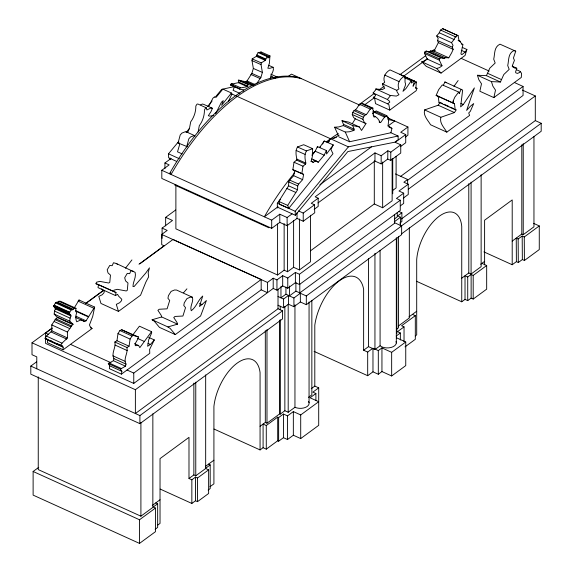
<?xml version="1.0" encoding="UTF-8"?>
<svg xmlns="http://www.w3.org/2000/svg" width="572" height="572" viewBox="0 0 572 572"><rect width="100%" height="100%" fill="white"/><g stroke="black" fill="none" stroke-linecap="round" stroke-linejoin="round"><path stroke-width="0.86" d="M400.357 339.99L400.364 332.983L397.497 331.681L404.032 326.877L401.565 325.761L415.308 315.665L412.441 314.364M318.011 202.917L374.96 161.09L381.166 163.907L387.737 159.073L387.873 150.793L390.819 152.131L400.743 144.838L395.173 142.314L405.727 134.556L400.715 132.282L407.922 126.991L387.458 117.703M387.737 159.073L390.683 160.41L390.819 152.131M94.652 307.085L86.043 320.82L84.642 321.507L80.945 319.877L76.727 321.771C75.468 319.047 75.611 315.901 76.526 313.098L75.711 310.131L76.019 308.329L74.467 308.351L72.379 309.795L56.299 302.216L55.427 302.853L54.29 305.212L53.425 305.805L55.412 308.887L54.504 311.075L54.183 314.092L57.414 317.567L55.119 319.691L51.766 324.946L51.888 330.859L46.404 336.107L45.038 338.295L46.89 339.01L47.54 340.118L47.497 342.728L63.092 349.807L92.042 328.55L90.026 326.383L89.461 324.932L92.735 316.33L94.652 307.085L79.05 300.007L74.396 307.672M63.092 349.807L63.134 347.197L62.484 346.089L57.028 343.608M312.047 155.52L315.222 151.215L317.388 146.561L326.369 150.522L324.202 155.176L318.275 162.219L315.923 160.725L313.227 162.312L311.29 160.911L312.291 156.799L312.662 148.677L303.682 144.716L297.426 146.975C295.209 150.708 295.996 155.105 296.861 159.116L296.568 160.11L294.015 162.255L292.835 169.748L303.639 174.381L302.645 179.644L298.641 184.07L297.719 185.9L297.554 189.775L287.73 205.391L288.746 208.365L332.983 153.718L330.931 149.485L333.262 144.938L324.281 140.977L319.498 147.683M312.662 148.677L306.406 150.936C304.19 154.669 304.976 159.066 305.841 163.077L305.548 164.071L302.996 166.216L301.816 173.709M243.186 91.334L243.701 89.833L239.804 89.189L230.759 85.192L230.587 84.606L231.302 83.705L240.941 87.859L247.361 86.679L247.912 86.122L238.867 82.118L238.324 80.237L246.475 81.839L251.844 73.423L253.353 68.433L251.987 60.611L252.195 58.902L256.292 56.392L258.108 52.574L259.295 52.288L268.339 56.285L267.81 57.958L269.126 57.486L269.955 55.899L260.911 51.895L260.36 52.953M256.613 83.741L260.889 77.42L262.398 72.429L261.032 64.615L261.24 62.899L265.329 60.389L267.145 56.571L268.339 56.285M109.767 365.844L109.345 368.647L121.443 374.138L121.865 371.335L109.767 365.844L108.301 363.628L113.406 360.696L113.914 358.615C110.939 353.196 116.223 347.619 114.85 342.006L116.967 340.726L117.996 333.583L119.92 330.544L121.707 329.765L134.82 335.936L138.388 336.929L137.695 339.31L135.235 343.565L135.285 345.66L138.596 345.495L139.84 347.64L151.523 331.674L139.432 326.183L132.59 335.228M114.85 342.006L126.941 347.497L129.065 346.217L130.094 339.074L132.018 336.036L133.805 335.256M62.484 346.089L60.632 345.374L62.005 343.186L67.482 337.938L67.367 332.025L72.951 324.117L69.784 321.171L54.183 314.092M69.784 321.171L70.099 318.154L71.007 315.966L69.026 312.884L71.893 309.295M108.301 363.628L120.392 369.119L125.504 366.187L126.012 364.099C123.03 358.68 128.314 353.11 126.941 347.497M260.803 53.167L260.911 51.895M269.955 55.899L269.391 63.22L267.853 68.24L269.812 68.318L273.144 67.296C274.51 71.364 270.542 74.31 270.313 78.157L271.914 76.219L274.024 78.035L275.497 77.985M459.309 92.321L459.187 93.572L461.154 89.346L462.648 90.076L460.617 106.871L463.291 104.519L474.367 87.916L466.609 110.425L470.663 105.992L473.723 103.568L470.327 111.325L468.733 112.956L469.598 115.415L446.825 132.146L430.594 124.782C427.942 120.206 423.03 115.73 424.61 109.917L438.173 105.212L440.061 102.424L438.967 102.352L438.216 96.239L436.129 95.438L438.624 89.725L442.292 84.899L459.309 92.321L458.522 92.264L454.854 97.09L452.359 102.803L436.129 95.438M288.746 208.365L279.765 204.397L278.75 201.43L288.574 185.814L288.738 181.932L289.661 180.108L293.665 175.683L294.659 170.42L292.835 169.748M402.137 75.533L416.38 81.996L415.844 88.224L415.937 88.631L416.988 88.31L416.194 90.691L389.761 110.11L375.511 103.639L374.639 98.069L373.294 97.347L375.525 95.767L375.289 94.766L373.108 93.007L376.026 89.461L375.847 88.946L382.096 89.618L384.713 88.281L382.832 85.464L382.489 83.855L384.699 82.439C382.496 77.578 385.406 72.437 389.99 69.884L404.232 76.348C405.963 78.486 404.24 81.703 405.534 83.705L405.283 85.636L402.967 91.356L405.984 88.517L411.232 80.774L404.904 77.899M438.967 102.352L455.205 109.717L456.299 109.788L454.411 112.577L440.848 117.281C439.267 123.102 444.172 127.577 446.825 132.146M338.631 136.093L334.606 127.22L338.781 126.92L343.279 125.583L343.457 124.324L341.992 120.721L348.72 122.129L359.388 126.97L361.525 130.473L365.973 123.645L364.271 122.358L362.92 119.326L363.384 117.26L364.657 115.458C368.475 114.371 368.733 108.001 372.93 108.129L372.644 109.416L373.559 110.539L372.965 112.705L374.045 117.124L375.447 116.652L377.527 118.297L379.358 120.906L379.422 121.9L380.602 122.608L384.563 117.045L386.064 116.552L386.765 115.687L387.423 116.395L388.817 118.583L388.095 125.668L391.942 128.4L390.883 132.747L349.642 141.749L338.981 136.908M334.606 127.22L345.273 132.053L349.442 131.76L353.939 130.423L354.118 129.158L352.659 125.561L341.992 120.721M512.119 66.13L516.788 68.254L515.587 71.872L515.758 72.78L517.381 73.416L519.698 72.48L520.313 71.464L516.423 69.698M198.112 132.01L199.299 125.726C202.61 121.293 204.576 115.465 204.426 109.938L205.57 108.079L206.442 107.901L206.857 109.974L211.082 107.936L212.434 108.322L210.925 111.79L208.315 115.716L209.874 116.159L213.57 115.415M493.851 97.605L495.502 90.154L492.842 86.093L491.448 81.617L477.441 75.261L478.843 79.737L481.495 83.798L479.844 91.248L493.851 97.605L521.307 77.434L521.55 73.438L520.313 71.464M365.973 123.645L355.305 118.804L353.61 117.517L352.259 114.493L352.717 112.419L353.997 110.618C357.815 109.531 358.065 103.167 362.262 103.289L372.93 108.129M458.122 40.319L460.46 41.377L460.51 42.357L462.891 44.702L460.903 53.954L461.89 54.669L465.165 52.059L466.895 49.499L462.226 47.383M411.232 80.774L411.511 83.062L413.956 80.688L414.364 81.145L413.055 86.258L414.607 83.498L416.38 81.996M95.982 283.712L98.506 284.577L98.005 287.623L115.515 295.567L117.56 294.33L118.604 296.16L121.779 299.27L121.529 300.686L119.691 302.702L116.309 304.361L118.468 311.404L140.569 295.173L145.86 282.118L148.641 276.827L148.169 272.858L149.442 267.86L145.788 273.023L134.12 286.536L132.997 286.572C132.897 281.717 136.422 277.492 135.135 272.365L116.216 263.456L113.47 262.762L112.176 265.715L109.76 265.437L107.186 269.791L108.022 272.908L110.468 275.089L109.788 282.375L108.716 283.018L99.771 281.381L96.482 282.203L95.982 283.712L116.016 292.521L115.515 295.567M466.895 49.499L465.072 55.448L441.069 73.08L426.269 66.359L421.793 61.776L424.803 60.875L427.212 59.073L442.013 65.787L439.603 67.589L436.593 68.49L421.793 61.776M404.232 76.348C399.649 78.9 396.739 84.041 398.941 88.903L396.732 90.319L382.489 83.855M113.492 291.656L113.992 290.147L117.281 289.325L126.219 290.962L127.291 290.319L127.978 283.033L125.533 280.859L124.689 277.735L127.27 273.38L129.687 273.659L130.974 270.706L133.726 271.407M78.793 300.786L79.05 300.007M477.441 75.261L486.422 75.661L489.782 68.182L495.18 63.02L493.715 59.209C494.987 53.868 493.865 46.997 499.985 44.18L515.729 51.201L513.449 58.008L514.428 60.353L512.426 65.501L512.941 67.103L514.771 68.061L516.788 68.254M234.406 86.586L233.111 90.347L239.89 93.343M187.466 146.79L178.078 142.943L180.216 134.963L181.925 133.097L185.678 131.581L194.273 135.478L194.93 136.687M186.672 146.84L188.81 138.86L190.519 137.001L194.273 135.478M427.212 59.073L424.574 53.475L424.531 52.166L426.133 51.087L429.608 51.895L430.38 50.972L445.18 57.693L448.784 57.815L451.737 52.645L453.16 49.342L438.359 42.628L437.487 40.49L438.223 38.61L436.708 35.95L439.282 32.797L440.497 30.009L455.884 37.008L457.321 35.314L458.101 35.693L459.123 41.213L460.46 41.377M453.16 49.342L452.288 47.204L453.024 45.324L451.508 42.664L436.708 35.95M443.293 85.392L444.916 81.982L461.154 89.346M187.695 132.404L189.518 128.114L190.705 121.829C194.015 117.396 195.982 111.569 195.831 106.035L196.975 104.183L197.848 103.997L206.442 107.901M438.359 42.628L433.984 51.101L430.38 50.972M451.508 42.664L454.082 39.511L455.298 36.722L455.884 37.008M322.594 144.072L324.281 140.977M491.448 81.617L500.428 82.018L503.789 74.539L509.187 69.376L507.721 65.566C508.994 60.224 507.872 53.353 513.992 50.536L515.729 51.201M148.663 337.373L154.311 339.932L149.621 349.428L149.778 353.324L121.443 374.138M208.651 106.635L212.884 98.234L214.707 96.725M215.701 113.592L221.478 102.131L223.302 100.629L221.614 105.255L231.445 93.007L222.851 89.11L216.144 97.29M228.521 101.122L231.939 94.101L231.445 93.007M352.516 123.352L355.305 118.804M453.925 86.379L458.129 80.552M131.932 259.917L125.482 268.175M333.262 144.938L326.576 153.968L326.369 150.522M183.583 292.7L186.922 288.831M239.804 89.189L239.632 88.603L240.34 87.702M372.508 113.921L373.902 112.205L375.404 111.712L376.104 110.846L386.765 115.687M277.513 207.186L295.331 215.272L347.847 151.573L394.859 142.171L398.205 139.704L398.083 136.014L390.883 132.747M176.748 161.461L168.647 157.786L168.511 153.804L178.693 141.463M186.05 132.554L189.446 128.443M207.55 106.506L212.076 101.022M214.908 97.597L221.693 89.368L233.905 86.708M294.544 172.994A172.379 86.98 -65.6 0 0 264.35 216.809L277.334 207.264L277.334 203.189L280.459 199.406M327.227 142.735L330.516 138.753L336.443 137.459M295.331 215.272L295.195 211.29L348.377 146.861L398.083 136.014M426.133 51.087L440.933 57.801L444.408 58.616L445.18 57.693M457.321 35.314L442.521 28.6L441.083 30.295L440.497 30.009M151.523 331.674L151.702 332.84L148.706 339.775L147.612 346.253L150.443 344.466L154.311 339.932M373.108 93.007L387.358 99.471L390.268 95.924L390.09 95.41L375.847 88.946M231.302 83.705L233.09 83.805L238.324 82.683L238.867 82.118M201.98 304.59L206.413 300.536L200.608 315.987L175.304 334.57L159.466 327.384L154.361 321.278L152.095 319.762L161.704 316.952L177.542 324.138L176.977 322.422L173.752 317.539L175.046 316.438L182.926 316.03L185.535 307.664L183.784 305.477L184.27 302.824L186.965 298.57L190.383 297.168L192.464 297.254C193.822 301.909 189.525 306.22 191.234 310.746C196.418 307.021 197.948 300.143 202.753 296.017L199.413 306.47L201.98 304.59L199.607 303.51M442.013 65.787L439.375 60.189L439.332 58.88L440.933 57.801M164.929 168.697L164.929 162.97L171.107 158.437M288.109 76.555L291.427 74.124L359.881 105.191M292.07 213.885L287.115 217.524L279.794 214.207L279.794 222.386L271.7 228.328L161.812 178.457L161.812 170.277L169.148 164.886L164.929 162.97M170.849 172.751L169.476 173.759A172.379 86.98 -65.6 0 1 299.892 77.964M165.644 225.904L165.644 217.367L175.697 209.981M162.105 238.345L162.105 228.099L172.494 220.47L165.644 217.367M138.975 264.221L164.1 245.767L161.712 244.687L161.712 234.434L167.196 230.409L162.105 228.099M36.78 368.79L36.78 356.878L32.003 354.712L32.003 342.792L52.109 328.028M85.85 303.246L103.082 290.59M139.89 263.799L173.001 239.475L261.175 279.486L261.175 289.818L133.762 383.404L45.596 343.393L45.596 333.061L52.073 328.307M85.907 303.453L103.904 290.233M358.372 105.148L374.152 93.558M379.887 89.346L384.191 86.186M399.971 74.596L425.79 55.627M431.531 51.416L433.683 49.836L435.306 50.572M364.571 104.898L374.617 97.519M403.317 76.441L427.713 58.523M395.459 173.945L407.636 179.472L403.875 182.239L408.251 184.22L398.984 191.027L403.682 193.157L396.439 198.477L400.257 200.214L299.449 274.26L295.388 272.415L287.773 278.013L282.682 275.697L276.948 279.915L273.202 278.214L273.202 288.467L135.378 389.704L135.378 413.527L278.013 308.758L282.547 310.818L282.547 318.904L139.911 423.673L30.809 374.167L30.809 366.08L36.551 361.861M387.895 126.055L394.759 121.014A172.379 86.98 -65.6 0 0 387.83 119.591M271.7 228.328L271.7 220.148L279.794 214.207M319.912 184.735L371.464 146.868M387.873 150.793L381.166 155.72L374.96 152.903L315.165 196.825L318.189 198.198L318.189 206.378L314.157 209.338M318.189 198.198L311.247 203.296L314.507 204.776L314.736 212.791L303.231 221.242L297.025 218.425L287.115 225.711L279.794 222.386M405.255 137.13L407.922 135.171L407.922 126.991M303.231 221.242L303.231 213.063L314.507 204.776M400.808 146.36L405.727 142.743L405.727 134.556M390.683 160.41L400.743 153.024L400.743 144.838M400.379 176.562L523.065 86.451L514.392 82.511M133.762 383.404L133.762 373.073L261.175 279.486M261.175 289.818L267.467 292.678L267.467 282.432L273.202 278.214M175.883 184.892L175.883 228.85L277.584 275.003L284.141 270.184L284.141 223.588M310.524 250.801L374.295 203.961L374.295 160.882M392.685 190.455L396.11 187.938L396.11 156.292M407.55 180.302L523.065 95.453L523.065 86.451M284.141 270.184L287.566 271.736L293.608 267.296L293.608 220.699M374.295 203.961L382.647 207.758L392.142 200.779L392.142 158.58M408.351 189.189L535.299 95.946L522.293 90.047M293.608 267.296L299.421 269.934L310.439 261.833L310.439 215.236M273.202 288.467L276.948 290.161L282.682 285.95L282.682 275.697M403.26 198.134L408.251 194.473L408.251 184.22M155.756 502.91L157.665 503.775L153.217 507.042L155.448 508.058L155.448 531.695L139.511 543.4L33.119 495.116L33.119 471.478L38.732 467.36M282.682 285.95L287.773 288.259L295.388 282.668L295.388 272.415M400.386 205.82L403.682 203.403L403.682 193.157M285.943 287.058L285.943 294.187L280.959 297.848L280.959 287.158M295.388 282.668L299.449 284.506L400.257 210.46L400.257 200.214M278.013 305.241L283.583 307.772L283.583 299.042L288.431 295.481L293.922 297.969L300.35 293.25L306.32 295.953L401.637 225.94L394.408 222.658M398.691 211.368L401.873 212.813L397.662 215.909L400.522 217.21L400.522 225.94M285.943 294.187L289.525 295.81L295.896 291.134L295.896 282.225M394.43 218.947L397.254 216.874L397.254 212.419M394.294 221.786L400.522 217.21M295.896 291.134L299.792 292.9L394.637 223.237L394.637 214.328M401.501 218.89L535.299 120.613L535.299 95.946M283.583 307.772L288.431 304.211L288.431 295.481M399.764 223.094L401.873 221.543L401.873 212.813M139.911 423.673L139.911 415.587L282.547 310.818M288.431 304.211L293.922 306.706L300.35 301.98L306.32 304.69L401.637 234.67L401.637 225.79L541.191 123.287L535.299 120.613M401.637 233.776L541.191 131.267L541.191 123.287M152.259 505.476L160.031 499.771M208.523 464.149L210.196 464.907L205.448 468.397L208.63 469.841L197.497 478.02L195.51 477.112L191.849 479.801L188.989 478.499L193.858 474.924L193.858 383.111M205.806 466.151L213.914 460.195M260.067 426.29L265.315 422.436L265.315 330.63M311.254 388.695L314.8 386.086L314.8 325.182A40.312 20.342 -65.6 0 1 339.217 280.888A40.312 20.342 -65.6 0 1 363.628 289.318L363.628 350.221L367.682 352.066L372.973 348.184L372.973 371.821L367.682 375.704L314.064 351.372M363.628 350.221L368.504 346.639L368.504 258.387M408.916 316.952L416.702 311.24M461.74 278.156L468.783 272.987L468.783 183.705M480.666 264.25L484.606 261.361M512.205 241.091L521.8 234.034L521.8 144.759M398.248 326.119L409.33 317.975L409.33 227.806M521.8 234.034L523.237 234.684L533.955 226.812L533.955 136.644M265.315 422.436L266.988 423.194L279.687 413.871L279.687 320.277M193.858 474.924L195.767 475.79L205.67 468.518L205.67 374.925M483.919 251.894L512.205 264.729L516.394 261.647L518.303 262.519L518.153 238.989L522.193 236.022L524.267 236.958L539.274 225.933L533.597 223.352M38.252 376.898L38.252 469.605L140.905 516.187L152.853 507.407L152.853 413.813M279.687 413.871L280.237 414.121L284.856 410.732L284.856 306.435M468.783 272.987L471.085 274.031L481.131 266.652L481.131 174.696M396.446 329.336L398.455 327.856L398.455 236.794M416.487 281.26L461.74 301.794L465.022 299.385L467.724 300.615L467.724 276.977L471.128 274.474L473.194 275.418L486.672 265.515L481.896 263.349M214.007 429.029L260.067 449.928L263.091 447.712L266.28 449.156L266.28 425.511L277.692 417.131L278.643 417.56L283.433 414.042L287.494 415.887L293.343 411.59L300.708 414.929L318.704 401.708L310.074 397.79L315.901 393.507L312.877 392.135L318.704 387.852L314.8 386.086M139.511 543.4L139.511 519.762L155.448 508.058M284.856 410.732L288.195 412.248L294.952 407.285A8.752 5.055 0 0 0 305.612 407.357A8.752 5.055 0 0 0 308.494 401.43M308.472 397.354L311.847 394.873L311.847 300.379M368.504 346.639L374.946 349.563L380.08 345.803A8.995 5.191 0 0 0 391.205 347.433A8.995 5.191 0 0 0 396.046 341.427M396.224 336.014L400.364 332.983M372.973 371.821L378.307 374.238L378.307 350.6L381.946 347.926L391.656 352.331L405.748 341.977L396.403 337.737M157.893 524.982L160.031 523.409L160.031 458.615L188.989 437.344L188.989 478.499M209.874 486.801L213.914 483.833L213.914 406.477A37.759 19.055 -65.6 0 1 236.994 363.241A37.759 19.055 -65.6 0 1 260.067 372.572L260.067 449.928M415.279 335.921L416.702 334.885L416.702 259.588A36.651 18.49 -65.6 0 1 439.217 216.273A36.651 18.49 -65.6 0 1 461.74 226.505L461.74 301.794M208.158 490.047L210.196 488.552L210.196 464.907M155.126 529.286L157.665 527.42L157.665 503.775M518.303 262.519L522.35 259.545L522.193 236.022M467.724 300.615L471.128 298.119L471.128 274.474M160.196 489.081L191.849 503.446L195.51 500.757L195.51 477.112M405.005 346.875L415.308 339.31L415.308 315.665M266.28 449.156L277.692 440.769L277.692 417.131M522.35 259.545L524.417 260.489L539.274 249.571L539.274 225.933M277.692 440.769L278.643 441.205L283.433 437.687L283.433 414.042M471.128 298.119L473.194 299.056L486.672 289.16L486.672 265.515M195.51 500.757L197.497 501.658L208.63 493.486L208.63 469.841M283.433 437.687L287.494 439.525L293.343 435.228L293.343 411.59M378.307 374.238L381.946 371.564L381.946 347.926M293.343 435.228L300.708 438.567L318.704 425.346L318.704 387.852M381.946 371.564L391.656 375.968L405.748 365.615L405.748 341.977M373.294 97.347L387.544 103.811L389.768 102.231L389.532 101.23L387.358 99.471M76.019 308.329L60.425 301.251L58.873 301.272L56.785 302.717L56.299 302.216M177.542 324.138L167.925 326.948L152.095 319.762M200.572 104.776L202.488 104.032L203.839 104.419L212.434 108.322M238.324 80.237L247.361 84.234L252.059 85.457M178.078 142.943L179.444 143.05L179.436 145.245L177.513 151.823L182.203 153.954M390.09 95.41L396.339 96.082L398.963 94.745L397.075 91.928L396.732 90.319M352.659 125.561L359.388 126.97M230.759 85.192L232.904 85.607M452.359 102.803L454.454 103.611L455.205 109.717M315.222 151.215L324.202 155.176M297.426 146.975L306.406 150.936M296.06 150.429L305.04 154.39M311.84 158.923L315.923 160.725M313.377 160.053L318.275 162.219M310.775 161.232L313.227 162.312M296.861 159.116L305.841 163.077M296.568 160.11L305.548 164.071M294.015 162.255L302.996 166.216M294.659 170.42L303.639 174.381M293.665 175.683L302.645 179.644M289.661 180.108L298.641 184.07M288.738 181.932L297.719 185.9M288.574 185.814L297.554 189.775M286.879 188.503L295.86 192.464M278.75 201.43L287.73 205.391M258.108 52.574L267.145 56.571M267.617 56.814L269.126 57.486M256.621 54.919L265.658 58.916M256.578 55.613L265.615 59.617M256.292 56.392L265.329 60.389M268.625 65.294L273.144 67.296M252.195 58.902L261.24 62.899M251.987 60.611L261.032 64.615M270.792 74.174L278.328 77.506M253.353 68.433L262.398 72.429M251.844 73.423L260.889 77.42M250.851 74.453L259.895 78.45M246.825 80.902L255.112 84.57M246.475 81.839L254.011 85.178M245.324 81.717L253.61 85.378M238.889 80.037L247.933 84.041M238.324 82.683L247.361 86.679M230.587 84.606L239.632 88.603M458.101 35.693L442.521 28.6M439.282 32.797L454.082 39.511M461.332 43.994L462.891 44.702M461.268 50.293L465.165 52.059M437.487 40.49L452.288 47.204M461.132 58.344L489.174 71.071M487.501 73.259L501.508 79.615M433.984 51.101L448.784 57.815M486.422 75.661L500.428 82.018M429.608 51.895L444.408 58.616M424.531 52.166L439.332 58.88M424.574 53.475L439.375 60.189M414.364 81.145L399.714 74.224M460.853 103.418L463.291 104.519M438.216 96.239L454.454 103.611M415.401 87.595L416.988 88.31M384.677 75.054L398.927 81.517M440.876 102.788L442.499 103.525M444.122 104.261L448.991 106.471M450.614 107.207L453.861 108.68M438.173 105.212L454.411 112.577M424.61 109.917L440.848 117.281M360.911 103.339L371.571 108.18M359.602 104.268L370.263 109.102M375.404 111.712L386.064 116.552M372.858 111.082L375.289 112.183M387.294 117.889L388.817 118.583M373.902 112.205L384.563 117.045M373.166 115.615L375.447 116.652M355.455 109.853L366.116 114.693M353.997 110.618L364.657 115.458M379.079 121.915L380.602 122.608M388.896 127.02L391.942 128.4M352.717 112.419L363.384 117.26M352.259 114.493L362.92 119.326M343.457 124.324L354.118 129.158M343.279 125.583L353.939 130.423M230.995 93.594L348.377 146.861M518.153 238.989L516.244 238.124L516.394 261.647M400.042 225.068L401.637 225.79M467.724 276.977L465.022 275.747L465.022 299.385M298.577 210.954L303.231 213.063M168.511 153.804L179.365 158.73M277.334 203.189L295.195 211.29M161.812 170.277L271.7 220.148M174.732 185.049L268.911 227.792M280.959 286.272L281.753 286.629M161.712 234.434L267.467 282.432M278.013 296.51L283.583 299.042M373.766 348.541L378.307 350.6M192.464 297.254L176.626 290.068L174.546 289.983L171.128 291.384L168.433 295.638L167.946 298.291L169.705 300.479L167.095 308.844L159.209 309.252L157.915 310.353L161.14 315.236L161.704 316.952M98.506 284.577L116.016 292.521M118.468 311.404L100.965 303.453L98.799 296.418L102.188 294.759L104.018 292.735L104.268 291.327L101.73 288.839M78.049 301.101L93.644 308.179M138.388 336.929L121.707 329.765M58.873 301.272L74.467 308.351M137.709 338.481L144.158 341.412M57.572 302.173L73.173 309.245M119.92 330.544L132.018 336.036M148.026 343.364L150.443 344.466M75.49 310.56L88.753 316.581M75.79 311.211L88.274 316.874M57.565 303.074L72.379 309.795M55.427 302.853L71.028 309.931M117.996 333.583L130.094 339.074M54.29 305.212L69.884 312.291M53.811 305.548L69.405 312.619M53.425 305.805L69.026 312.884M75.904 316.223L86.043 320.82M53.382 306.349L68.983 313.427M134.563 343.665L138.596 345.495M55.284 308.043L70.878 315.122M75.483 317.403L84.642 321.507M55.412 308.887L71.007 315.966M54.504 311.075L70.099 318.154M90.476 327.842L92.042 328.55M116.967 340.726L129.065 346.217M57.35 317.045L72.951 324.117M57.414 317.567L73.016 324.646M115.115 345.08L127.213 350.565M55.856 318.811L71.457 325.89M55.119 319.691L70.713 326.762M54.304 321.586L69.906 328.664M51.766 324.946L67.367 332.025M112.934 355.827L125.032 361.311M266.28 425.511L263.091 424.067L263.091 447.712M113.914 358.615L126.012 364.099M51.888 330.859L67.482 337.938M51.122 332.017L66.724 339.096M113.406 360.696L125.504 366.187M45.596 333.061L48.699 334.47M70.499 344.365L110.904 362.698M127.041 370.02L133.762 373.073M109.016 362.948L121.107 368.432M46.404 336.107L62.005 343.186M50.786 340.776L52.345 341.484M45.038 338.295L60.632 345.374M45.703 338.931L61.297 346.01M47.54 340.118L63.134 347.197M32.003 342.792L135.378 389.704M30.809 366.08L139.911 415.587M33.119 471.478L139.511 519.762M444.916 81.982L446.417 82.711M387.544 103.811L388.881 104.533L389.761 110.11M167.925 326.948L170.191 328.464L175.304 334.57M116.216 263.456L117.632 264.421M436.593 68.49L441.069 73.08M120.392 369.119L121.865 371.335M345.273 132.053L349.642 141.749M247.361 84.234L247.912 86.122M317.388 146.561L317.596 147.333M524.267 236.958L524.417 260.489M523.237 143.622L523.237 234.684M512.205 264.729L512.205 199.935L484.606 220.206L484.606 264.865M473.194 275.418L473.194 299.056M471.085 182.075L471.085 274.031M453.403 100.407L453.403 103.203M407.636 179.472L407.636 184.599M404.032 326.877L404.032 341.763M396.832 238.109L396.832 333.49M396.324 237.816L396.324 343.007M392.735 158.558L392.735 193.729M391.656 352.331L391.656 375.968M382.647 162.04L382.647 207.758M381.166 155.72L381.166 163.907M380.08 250.414L380.08 345.803M374.96 152.903L374.96 161.09M374.946 253.289L374.946 349.563M367.682 352.066L367.682 375.704M315.901 393.507L315.901 400.514M309.059 301.973L309.059 402.709M306.32 295.953L306.32 304.69M300.708 414.929L300.708 438.567M300.35 293.25L300.35 301.98M299.792 283.991L299.792 292.9M299.449 274.26L299.449 284.506M299.421 218.94L299.421 269.934M297.025 212.698L297.025 218.425M294.952 304.769L294.952 407.285M293.922 297.969L293.922 306.706M289.525 286.014L289.525 295.81M288.195 304.383L288.195 412.248M287.773 278.013L287.773 288.259M287.566 224.26L287.566 271.736M287.494 415.887L287.494 439.525M287.115 217.524L287.115 225.711M280.237 306.256L280.237 309.767M280.237 319.634L280.237 414.121M278.643 417.56L278.643 441.205M278.013 289.389L278.013 308.758M277.584 224.01L277.584 275.003M276.948 279.915L276.948 290.161M266.988 329.601L266.988 423.194M197.497 478.02L197.497 501.658M195.767 382.196L195.767 475.79M191.849 479.801L191.849 503.446M170.156 158.022L170.156 159.66M140.905 422.594L140.905 516.187M312.09 154.197A172.379 86.98 -65.6 0 1 315.301 151.194M319.248 147.69A172.379 86.98 -65.6 0 1 320.62 146.525M326.111 142.063A172.379 86.98 -65.6 0 1 338.317 133.505M171.071 174.481A172.379 86.98 -65.6 0 1 301.48 78.686M277.22 208.029A114.986 58.022 -65.6 0 1 277.963 206.485M328.206 142.085A114.986 58.022 -65.6 0 1 329.665 141.041M333.319 138.581A114.986 58.022 -65.6 0 1 339.125 135.185"/></g></svg>
